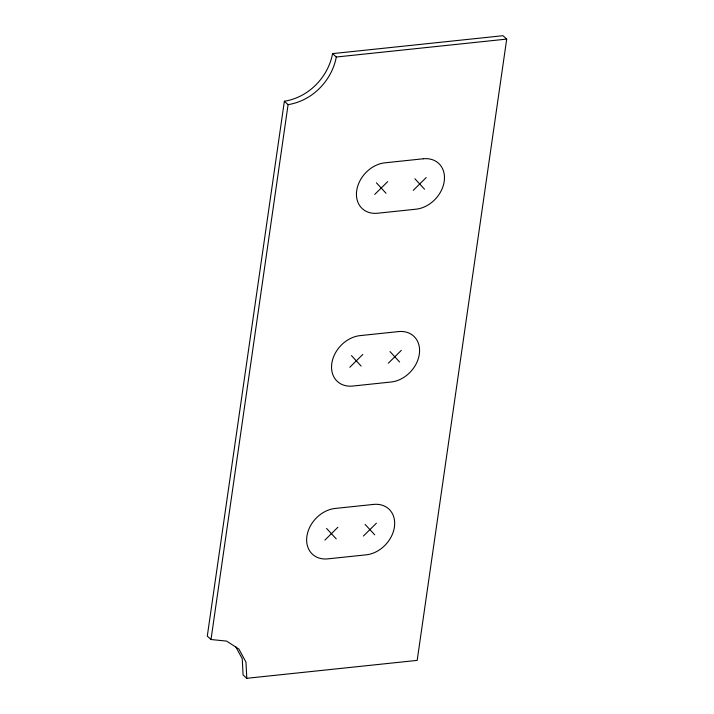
<?xml version="1.0" encoding="UTF-8"?>
<svg xmlns="http://www.w3.org/2000/svg" width="714" height="714" viewBox="0 0 714 714"><rect width="100%" height="100%" fill="white"/><g stroke="black" fill="none" stroke-linecap="round" stroke-linejoin="round"><path stroke-width="1.07" d="M284.368 101.245L207.292 636.12L211.005 639.512L226.606 641.11L238.887 649.044L245.973 662.101L246.785 678.3L417.181 660.379L506.708 39.091L502.995 35.7L332.599 53.621C328.012 77.487 308.546 97.399 284.368 101.245L288.081 104.646L211.005 639.512M506.708 39.091L336.312 57.022C331.724 80.878 312.268 100.799 288.081 104.646M374.716 194.44L387.702 181.615M413.219 190.388L426.204 177.572M349.815 367.255L362.801 354.439M388.318 363.212L401.304 350.387M324.915 540.079L337.892 527.253M363.417 536.027L376.403 523.201M332.599 53.621L336.312 57.022M246.785 678.3L243.063 674.909L242.251 658.71L235.674 646.581M414.896 178.759L424.527 189.201M376.394 182.811L386.024 193.253M389.996 351.574L399.626 362.016M351.493 355.626L361.123 366.068M365.095 524.397L374.725 534.84M326.584 528.44L336.223 538.891M423.348 158.776L384.846 162.828A27.98 21.732 -47.6 0 0 356.705 190.611A27.98 21.732 -47.6 0 0 377.581 213.236L416.083 209.184A27.98 21.732 -47.6 0 0 444.215 181.401A27.98 21.732 -47.6 0 0 423.348 158.776M398.439 331.591L359.936 335.642A27.98 21.732 -47.6 0 0 331.805 363.426A27.98 21.732 -47.6 0 0 352.671 386.051L391.183 381.999A27.98 21.732 -47.6 0 0 419.314 354.224A27.98 21.732 -47.6 0 0 398.439 331.591M373.538 504.414L335.036 508.466A27.98 21.732 -47.6 0 0 306.904 536.241A27.98 21.732 -47.6 0 0 327.771 558.866L366.273 554.823A27.98 21.732 -47.6 0 0 394.414 527.039A27.98 21.732 -47.6 0 0 373.538 504.414"/></g></svg>
